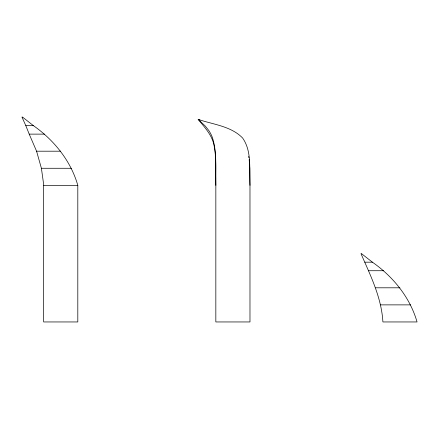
<?xml version="1.0" encoding="UTF-8"?>
<svg xmlns="http://www.w3.org/2000/svg" width="439" height="439" viewBox="0 0 439 439"><rect width="100%" height="100%" fill="white"/><g stroke="black" fill="none" stroke-linecap="round" stroke-linejoin="round"><path stroke-width="0.66" d="M249.176 159.538L249.807 168.252L249.978 179.046L249.983 321.952L215.834 321.952L215.84 179.403M33.326 125.587L22.466 117.048L21.95 117.048L25.791 125.587L33.326 125.587C54.03 140.096 70.789 160.817 77.807 185.351L77.807 321.952L43.659 321.952L43.659 185.351L77.807 185.351M25.791 125.587L29.21 134.125L44.509 134.125M29.21 134.125L36.574 151.197L60.714 151.197M36.574 151.197L41.403 168.274L71.387 168.274M364.842 262.187L372.404 262.187C393.163 276.68 409.999 297.39 417.05 321.952L382.901 321.952C381.496 297.587 370.532 275.626 360.984 253.649L361.5 253.649L372.404 262.187M368.272 270.726L383.626 270.726M375.663 287.803L399.891 287.803M380.509 304.875L410.608 304.875M200.003 120.176L198.159 119.375C204.151 126.783 211.164 134.038 213.623 143.526C216.367 155.115 215.576 167.155 215.834 178.964M248.683 156.454L248.88 157.689M41.403 168.274L43.785 185.351M249.983 185.351C249.067 169.657 252.195 151.691 242.63 138.027C231.051 126.086 213.173 124.544 198.159 119.375L205.211 126.004L208.679 130.356A32.733 32.733 0 0 1 212.328 137.358C217.393 152.788 215.242 169.405 215.834 185.351"/></g></svg>
